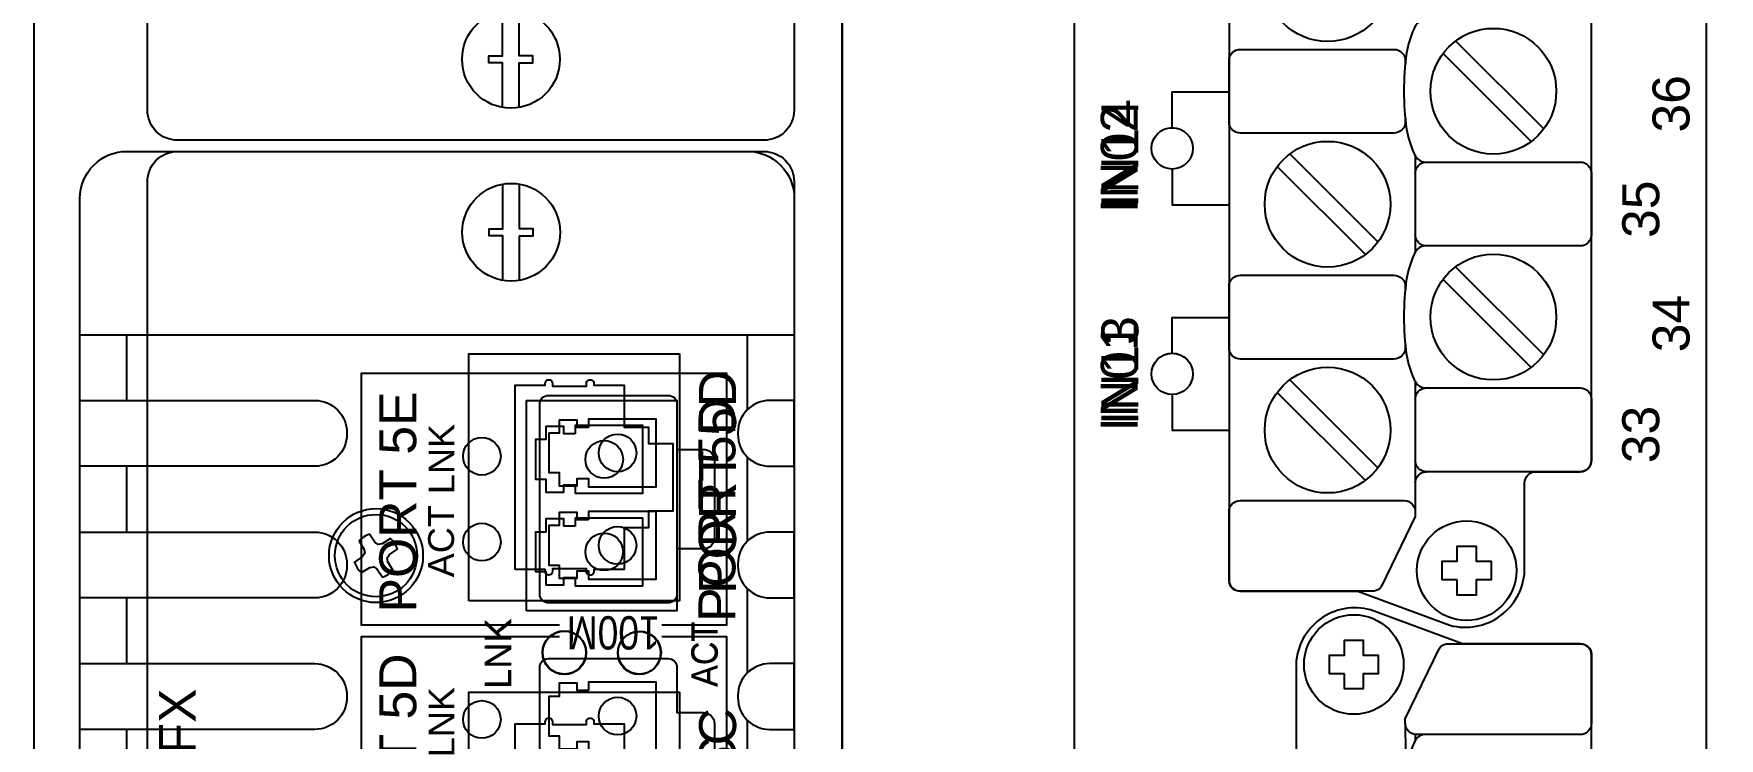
# Model space of a CAD drawing. Extents: x 1 to 47, y 1 to 34.6.
# Drawn here: x 30.651 to 35.134, y 14.379 to 16.253 of the extents above; entities that cross this region are included whole.
import ezdxf

# ---------------------------------------------------------------- set-up
doc = ezdxf.new("R2010")
doc.units = 0
doc.header["$MEASUREMENT"] = 0
for name, color, linetype in [('3_1__X__NONE', 7, 'CONTINUOUS'), ('3_2__6___4__10-100BASE-T_C', 7, 'CONTINUOUS'), ('3_3__7___4__100BASE-FX_CON', 7, 'CONTINUOUS'), ('3_4__8___2__10-100BASE-T__', 7, 'CONTINUOUS'), ('3_5__9___2__100-1000BASE__', 7, 'CONTINUOUS'), ('7_1__2___8__OPTOISOLATED_I', 7, 'CONTINUOUS'), ('7_2__7___8__OPTOISOLATED_I', 7, 'CONTINUOUS'), ('7_3__C___18__COMMON____6__', 7, 'CONTINUOUS'), ('7_4__D___18__COMMON____6__', 7, 'CONTINUOUS'), ('7_5__E___8__OPTOISOLATED_I', 7, 'CONTINUOUS'), ('7_6__4___18__COMMON____6__', 7, 'CONTINUOUS'), ('7_7__8___8__OPTOISOLATED_I', 7, 'CONTINUOUS'), ('9_0______DWG_', 7, 'CONTINUOUS')]:
    doc.layers.add(name, color=color, linetype=linetype)
doc.styles.add('ARIAL', font='arial.ttf')

msp = doc.modelspace()

# ---------------------------------------------------------------- linework, layer by layer
at = {"layer": '3_1__X__NONE'}
msp.add_lwpolyline([(30.953, 11.3698), (30.953, 15.8598, -0.414214), (31.033, 15.9398), (32.593, 15.9398, -0.414214), (32.673, 15.8598), (32.673, 11.3698, -0.414214), (32.593, 11.2898), (31.033, 11.2898, -0.414214)], format="xyb", close=True, dxfattribs=at)
at = {"layer": '3_2__6___4__10-100BASE-T_C'}
for points in [[(30.953, 11.3698), (30.953, 15.8598, -0.414214), (31.033, 15.9398), (32.593, 15.9398, -0.414214), (32.673, 15.8598), (32.673, 11.3698, -0.414214), (32.593, 11.2898), (31.033, 11.2898, -0.414214)], [(31.9308, 14.8278), (31.9308, 15.3178), (32.0108, 15.3178), (32.0108, 15.3228, -1), (32.0308, 15.3228), (32.0308, 15.3159), (32.1208, 15.3159), (32.1208, 15.3228, -1.000014), (32.1408, 15.3228), (32.1408, 15.3178), (32.2208, 15.3178), (32.2208, 15.2068), (32.2858, 15.2068), (32.2858, 15.1628), (32.3508, 15.1628), (32.3508, 14.9828), (32.2858, 14.9828), (32.2858, 14.9388), (32.2208, 14.9388), (32.2208, 14.8278), (32.1408, 14.8278), (32.1408, 14.8228, -1.000005), (32.1208, 14.8228), (32.1208, 14.8297), (32.0308, 14.8297), (32.0308, 14.8228, -1), (32.0108, 14.8228), (32.0108, 14.8278)], [(31.5221, 14.8196), (31.5442, 14.8334), (31.5548, 14.8353), (31.5636, 14.8293), (31.5784, 14.8078, 0.141658), (31.6061, 14.8259), (31.5924, 14.8481), (31.5905, 14.8586), (31.5965, 14.8675), (31.618, 14.8823, 0.141658), (31.5998, 14.91), (31.5777, 14.8962), (31.5672, 14.8944), (31.5583, 14.9003), (31.5435, 14.9218, 0.141657), (31.5158, 14.9037), (31.5295, 14.8815), (31.5314, 14.871), (31.5255, 14.8621), (31.504, 14.8473, 0.141658)]]:
    msp.add_lwpolyline(points, format="xyb", close=True, dxfattribs=at)
for points in [[(31.808, 14.7443), (31.808, 15.4013), (32.368, 15.4013), (32.368, 14.7443)], [(31.808, 13.8443), (31.808, 14.5013), (32.368, 14.5013), (32.368, 13.8443)]]:
    msp.add_lwpolyline(points, close=True, dxfattribs=at)
msp.add_lwpolyline([(31.9308, 13.9278), (31.9308, 14.4178), (32.0108, 14.4178), (32.0108, 14.4228, -1), (32.0308, 14.4228), (32.0308, 14.4159), (32.1208, 14.4159), (32.1208, 14.4228, -1.000014), (32.1408, 14.4228), (32.1408, 14.4178), (32.2208, 14.4178), (32.2208, 14.3068)], format="xyb", dxfattribs=at)
for centre, radius in [((31.561, 14.8648), 0.125), ((31.561, 14.8648), 0.1095), ((32.062, 14.6068), 0.0581), ((32.261, 14.6058), 0.0571)]:
    msp.add_circle(centre, radius, dxfattribs=at)
at = {"layer": '3_3__7___4__100BASE-FX_CON'}
for points in [[(30.953, 11.3698), (30.953, 15.8598, -0.414214), (31.033, 15.9398), (32.593, 15.9398, -0.414214), (32.673, 15.8598), (32.673, 11.3698, -0.414214), (32.593, 11.2898), (31.033, 11.2898, -0.414214)], [(31.5221, 14.8196), (31.5442, 14.8334), (31.5548, 14.8353), (31.5636, 14.8293), (31.5784, 14.8078, 0.141658), (31.6061, 14.8259), (31.5924, 14.8481), (31.5905, 14.8586), (31.5965, 14.8675), (31.618, 14.8823, 0.141658), (31.5998, 14.91), (31.5777, 14.8962), (31.5672, 14.8944), (31.5583, 14.9003), (31.5435, 14.9218, 0.141657), (31.5158, 14.9037), (31.5295, 14.8815), (31.5314, 14.871), (31.5255, 14.8621), (31.504, 14.8473, 0.141658)]]:
    msp.add_lwpolyline(points, format="xyb", close=True, dxfattribs=at)
for points in [[(31.961, 14.7178), (31.961, 15.2778), (32.361, 15.2778), (32.361, 14.7178), (31.961, 14.7178)], [(32.0909, 15.1888), (32.061, 15.1888), (32.061, 15.2083), (32.013, 15.2083), (32.013, 15.1733), (31.985, 15.1733), (31.985, 15.0683), (32.013, 15.0683), (32.013, 15.0333), (32.061, 15.0333), (32.061, 15.0528), (32.0909, 15.0528), (32.0909, 15.0308), (32.271, 15.0308), (32.271, 15.2108), (32.0909, 15.2108), (32.0909, 15.1888)], [(32.0909, 14.9428), (32.061, 14.9428), (32.061, 14.9623), (32.013, 14.9623), (32.013, 14.9273), (31.985, 14.9273), (31.985, 14.8223), (32.013, 14.8223), (32.013, 14.7873), (32.061, 14.7873), (32.061, 14.8068), (32.0909, 14.8068), (32.0909, 14.7848), (32.271, 14.7848), (32.271, 14.9648), (32.0909, 14.9648), (32.0909, 14.9428)]]:
    msp.add_lwpolyline(points, dxfattribs=at)
for centre, radius in [((32.168, 15.1208), 0.05), ((31.561, 14.8648), 0.125), ((31.561, 14.8648), 0.1095), ((32.168, 14.8748), 0.05), ((32.062, 14.6068), 0.0571), ((32.262, 14.6068), 0.0571)]:
    msp.add_circle(centre, radius, dxfattribs=at)
at = {"layer": '3_4__8___2__10-100BASE-T__'}
for points in [[(30.953, 11.3698), (30.953, 15.8598, -0.414214), (31.033, 15.9398), (32.593, 15.9398, -0.414214), (32.673, 15.8598), (32.673, 11.3698, -0.414214), (32.593, 11.2898), (31.033, 11.2898, -0.414214)], [(31.9308, 14.8278), (31.9308, 15.3178), (32.0108, 15.3178), (32.0108, 15.3228, -1), (32.0308, 15.3228), (32.0308, 15.3159), (32.1208, 15.3159), (32.1208, 15.3228, -1.000014), (32.1408, 15.3228), (32.1408, 15.3178), (32.2208, 15.3178), (32.2208, 15.2068), (32.2858, 15.2068), (32.2858, 15.1628), (32.3508, 15.1628), (32.3508, 14.9828), (32.2858, 14.9828), (32.2858, 14.9388), (32.2208, 14.9388), (32.2208, 14.8278), (32.1408, 14.8278), (32.1408, 14.8228, -1.000005), (32.1208, 14.8228), (32.1208, 14.8297), (32.0308, 14.8297), (32.0308, 14.8228, -1), (32.0108, 14.8228), (32.0108, 14.8278)], [(31.5221, 14.8196), (31.5442, 14.8334), (31.5548, 14.8353), (31.5636, 14.8293), (31.5784, 14.8078, 0.141658), (31.6061, 14.8259), (31.5924, 14.8481), (31.5905, 14.8586), (31.5965, 14.8675), (31.618, 14.8823, 0.141658), (31.5998, 14.91), (31.5777, 14.8962), (31.5672, 14.8944), (31.5583, 14.9003), (31.5435, 14.9218, 0.141657), (31.5158, 14.9037), (31.5295, 14.8815), (31.5314, 14.871), (31.5255, 14.8621), (31.504, 14.8473, 0.141658)]]:
    msp.add_lwpolyline(points, format="xyb", close=True, dxfattribs=at)
msp.add_lwpolyline([(31.808, 14.7443), (31.808, 15.4013), (32.368, 15.4013), (32.368, 14.7443)], close=True, dxfattribs=at)
for centre, radius in [((31.561, 14.8648), 0.125), ((31.561, 14.8648), 0.1095), ((32.062, 14.6068), 0.0581), ((32.261, 14.6058), 0.0571)]:
    msp.add_circle(centre, radius, dxfattribs=at)
at = {"layer": '3_5__9___2__100-1000BASE__'}
for points in [[(30.7735, 11.415), (30.7735, 15.815, -0.414214), (30.8985, 15.94), (32.5485, 15.94, -0.414214), (32.6735, 15.815), (32.6735, 11.415, -0.414214), (32.5485, 11.29), (30.8985, 11.29, -0.414214)], [(31.9965, 14.7625), (31.9965, 15.2675, -0.414214), (32.02, 15.291), (32.338, 15.291, -0.414214), (32.3615, 15.2675), (32.3615, 15.1475), (32.4315, 15.1475, -0.414214), (32.4615, 15.1175), (32.4615, 14.9125, -0.414214), (32.4315, 14.8825), (32.3615, 14.8825), (32.3615, 14.7625, -0.414214), (32.338, 14.739), (32.02, 14.739, -0.414214)], [(31.9965, 14.0625), (31.9965, 14.5675, -0.414214), (32.02, 14.591), (32.338, 14.591, -0.414214), (32.3615, 14.5675), (32.3615, 14.4475), (32.4315, 14.4475, -0.414214), (32.4615, 14.4175), (32.4615, 14.2125, -0.414214), (32.4315, 14.1825), (32.3615, 14.1825), (32.3615, 14.0625, -0.414214), (32.338, 14.039), (32.02, 14.039, -0.414214)]]:
    msp.add_lwpolyline(points, format="xyb", close=True, dxfattribs=at)
for points in [[(30.7735, 15.4525), (32.6735, 15.4525)], [(30.8985, 15.2775), (30.8985, 15.4525)], [(32.5485, 15.4525), (32.5485, 15.2527)], [(32.049, 14.68), (31.5225, 14.68), (31.5225, 15.35), (32.4935, 15.35), (32.4935, 14.68), (32.3215, 14.68)], [(32.1265, 15.206), (32.0965, 15.206), (32.0965, 15.2255), (32.0485, 15.2255), (32.0485, 15.1905), (32.0205, 15.1905), (32.0205, 15.0855), (32.0485, 15.0855), (32.0485, 15.0505), (32.0965, 15.0505), (32.0965, 15.07), (32.1265, 15.07), (32.1265, 15.048), (32.3065, 15.048), (32.3065, 15.228), (32.1265, 15.228), (32.1265, 15.206)], [(32.5485, 15.1273), (32.5485, 14.9027)], [(30.8985, 14.9275), (30.8985, 15.1025)], [(32.1265, 14.96), (32.0965, 14.96), (32.0965, 14.9795), (32.0485, 14.9795), (32.0485, 14.9445), (32.0205, 14.9445), (32.0205, 14.8395), (32.0485, 14.8395), (32.0485, 14.8045), (32.0965, 14.8045), (32.0965, 14.824), (32.1265, 14.824), (32.1265, 14.802), (32.3065, 14.802), (32.3065, 14.982), (32.1265, 14.982), (32.1265, 14.96)], [(30.8985, 14.5775), (30.8985, 14.7525)], [(32.5485, 14.7773), (32.5485, 14.5527)], [(32.3215, 14.65), (32.4935, 14.65), (32.4935, 13.28), (31.5225, 13.28), (31.5225, 14.65), (32.049, 14.65)], [(32.1265, 14.506), (32.0965, 14.506), (32.0965, 14.5255), (32.0485, 14.5255), (32.0485, 14.4905), (32.0205, 14.4905), (32.0205, 14.3855), (32.0485, 14.3855), (32.0485, 14.3505), (32.0965, 14.3505), (32.0965, 14.37), (32.1265, 14.37), (32.1265, 14.348), (32.3065, 14.348), (32.3065, 14.528), (32.1265, 14.528), (32.1265, 14.506)], [(30.8985, 14.2275), (30.8985, 14.4025)], [(32.5485, 14.4273), (32.5485, 14.2027)]]:
    msp.add_lwpolyline(points, dxfattribs=at)
for points in [[(30.7735, 15.1025), (30.7735, 15.2775), (31.3985, 15.2775, -0.414214), (31.4835, 15.1925), (31.4835, 15.1875, -0.414214), (31.3985, 15.1025), (30.7735, 15.1025)], [(32.6085, 15.1025), (32.6735, 15.1025), (32.6735, 15.2775), (32.6085, 15.2775, 0.414214), (32.5235, 15.1925), (32.5235, 15.1875, 0.414214), (32.6085, 15.1025, 1.496125)], [(30.7735, 14.7525), (30.7735, 14.9275), (31.3985, 14.9275, -0.414214), (31.4835, 14.8425), (31.4835, 14.8375, -0.414214), (31.3985, 14.7525), (30.7735, 14.7525)], [(32.6085, 14.7525), (32.6735, 14.7525), (32.6735, 14.9275), (32.6085, 14.9275, 0.414214), (32.5235, 14.8425), (32.5235, 14.8375, 0.414214), (32.6085, 14.7525, 1.496125)], [(30.7735, 14.4025), (30.7735, 14.5775), (31.3985, 14.5775, -0.414214), (31.4835, 14.4925), (31.4835, 14.4875, -0.414214), (31.3985, 14.4025), (30.7735, 14.4025)], [(32.6085, 14.4025), (32.6735, 14.4025), (32.6735, 14.5775), (32.6085, 14.5775, 0.414214), (32.5235, 14.4925), (32.5235, 14.4875, 0.414214), (32.6085, 14.4025, 1.496125)]]:
    msp.add_lwpolyline(points, format="xyb", dxfattribs=at)
for centre in [(31.8426, 15.129), (32.2035, 15.138), (31.8426, 14.901), (32.2035, 14.892), (32.2035, 14.438), (31.8426, 14.429)]:
    msp.add_circle(centre, 0.05, dxfattribs=at)
at = {"layer": '7_1__2___8__OPTOISOLATED_I'}
for points in [[(33.6788, 16.0032), (33.6788, 16.0982), (33.8299, 16.0982)], [(33.6788, 15.8932), (33.6788, 15.7982), (33.8299, 15.7982)], [(33.6788, 15.4032), (33.6788, 15.4982), (33.8299, 15.4982)], [(33.6788, 15.2932), (33.6788, 15.1982), (33.8299, 15.1982)]]:
    msp.add_lwpolyline(points, dxfattribs=at)
for centre in [(33.6788, 15.9482), (33.6788, 15.3482)]:
    msp.add_circle(centre, 0.055, dxfattribs=at)
at = {"layer": '7_2__7___8__OPTOISOLATED_I'}
for points in [[(33.6788, 16.0031), (33.6788, 16.0982), (33.8299, 16.0982)], [(33.6788, 15.8931), (33.6788, 15.7982), (33.8299, 15.7982)], [(33.6788, 15.4031), (33.6788, 15.4982), (33.8299, 15.4982)], [(33.6788, 15.2931), (33.6788, 15.1982), (33.8299, 15.1982)]]:
    msp.add_lwpolyline(points, dxfattribs=at)
for centre in [(33.6788, 15.9481), (33.6788, 15.3481)]:
    msp.add_circle(centre, 0.055, dxfattribs=at)
at = {"layer": '7_3__C___18__COMMON____6__'}
for points in [[(33.6788, 16.0031), (33.6788, 16.0982), (33.8299, 16.0982)], [(33.6788, 15.8931), (33.6788, 15.7982), (33.8299, 15.7982)], [(33.6788, 15.4031), (33.6788, 15.4982), (33.8299, 15.4982)], [(33.6788, 15.2931), (33.6788, 15.1982), (33.8299, 15.1982)]]:
    msp.add_lwpolyline(points, dxfattribs=at)
for centre in [(33.6788, 15.9481), (33.6788, 15.3481)]:
    msp.add_circle(centre, 0.055, dxfattribs=at)
at = {"layer": '7_4__D___18__COMMON____6__'}
for points in [[(33.6788, 16.0031), (33.6788, 16.0982), (33.8299, 16.0982)], [(33.6788, 15.8931), (33.6788, 15.7982), (33.8299, 15.7982)], [(33.6788, 15.4031), (33.6788, 15.4982), (33.8299, 15.4982)], [(33.6788, 15.2931), (33.6788, 15.1982), (33.8299, 15.1982)]]:
    msp.add_lwpolyline(points, dxfattribs=at)
for centre in [(33.6788, 15.9481), (33.6788, 15.3481)]:
    msp.add_circle(centre, 0.055, dxfattribs=at)
at = {"layer": '7_5__E___8__OPTOISOLATED_I'}
for points in [[(33.6788, 16.0031), (33.6788, 16.0982), (33.8299, 16.0982)], [(33.6788, 15.8931), (33.6788, 15.7982), (33.8299, 15.7982)], [(33.6788, 15.4031), (33.6788, 15.4982), (33.8299, 15.4982)], [(33.6788, 15.2931), (33.6788, 15.1982), (33.8299, 15.1982)]]:
    msp.add_lwpolyline(points, dxfattribs=at)
for centre in [(33.6788, 15.9481), (33.6788, 15.3481)]:
    msp.add_circle(centre, 0.055, dxfattribs=at)
at = {"layer": '7_6__4___18__COMMON____6__'}
for points in [[(33.6788, 16.0031), (33.6788, 16.0982), (33.8299, 16.0982)], [(33.6788, 15.8931), (33.6788, 15.7982), (33.8299, 15.7982)], [(33.6788, 15.4031), (33.6788, 15.4982), (33.8299, 15.4982)], [(33.6788, 15.2931), (33.6788, 15.1982), (33.8299, 15.1982)]]:
    msp.add_lwpolyline(points, dxfattribs=at)
for centre in [(33.6788, 15.9481), (33.6788, 15.3481)]:
    msp.add_circle(centre, 0.055, dxfattribs=at)
at = {"layer": '7_7__8___8__OPTOISOLATED_I'}
for points in [[(33.6788, 16.0031), (33.6788, 16.0982), (33.8299, 16.0982)], [(33.6788, 15.8931), (33.6788, 15.7982), (33.8299, 15.7982)], [(33.6788, 15.4031), (33.6788, 15.4982), (33.8299, 15.4982)], [(33.6788, 15.2931), (33.6788, 15.1982), (33.8299, 15.1982)]]:
    msp.add_lwpolyline(points, dxfattribs=at)
for centre in [(33.6788, 15.9481), (33.6788, 15.3481)]:
    msp.add_circle(centre, 0.055, dxfattribs=at)
at = {"layer": '9_0______DWG_'}
for points in [[(30.6506, 20.465), (30.6506, 3.435, 0.414214), (30.7606, 3.325), (32.6906, 3.325, 0.414214), (32.8006, 3.435), (32.8006, 20.465, 0.414214), (32.6906, 20.575), (30.7606, 20.575, 0.414214), (30.6506, 20.465)], [(34.3554, 16.2895, 0.191033), (34.3315, 16.281, 0.081668), (34.3213, 16.2654, 0.0591), (34.302, 16.2017, 0.034646), (34.2949, 16.1001, 0.03436), (34.302, 15.9994, 0.0591), (34.3213, 15.9357, 0.081668), (34.3315, 15.9201, 0.191033), (34.3554, 15.9116)], [(34.2987, 16.0265), (34.2987, 16.0186, -0.414214), (34.2687, 15.9886), (33.8599, 15.9886, -0.414214), (33.8299, 16.0186), (33.8299, 16.1814, -0.414214), (33.8599, 16.2114), (34.2687, 16.2114, -0.414214), (34.2987, 16.1814), (34.2987, 16.1746)], [(34.3254, 15.8816, -0.414214), (34.3554, 15.9116), (34.7641, 15.9116, -0.414214), (34.7941, 15.8816), (34.7941, 15.7187, -0.414214), (34.7641, 15.6887), (34.3554, 15.6887, -0.414214), (34.3254, 15.7187)], [(34.3554, 15.6887, 0.191033), (34.3315, 15.6802, 0.081668), (34.3213, 15.6646, 0.0591), (34.302, 15.6009, 0.034646), (34.2949, 15.4994, 0.03436), (34.302, 15.3987, 0.0591), (34.3213, 15.335, 0.081668), (34.3315, 15.3193, 0.191033), (34.3554, 15.3108)], [(34.2987, 15.4257), (34.2987, 15.4178, -0.414214), (34.2687, 15.3878), (33.8599, 15.3878, -0.414214), (33.8299, 15.4178), (33.8299, 15.5807, -0.414214), (33.8599, 15.6107), (34.2687, 15.6107, -0.414214), (34.2987, 15.5807), (34.2987, 15.5739)], [(34.3254, 15.3273), (34.3254, 14.9692), (34.2356, 14.7833, -0.241986), (34.2157, 14.7705), (33.8599, 14.7704, -0.422157), (33.8301, 14.7971), (33.8299, 14.9814, -0.414214), (33.8599, 15.0114), (34.2971, 15.0114, -0.390527), (34.3254, 14.9814)], [(34.3254, 15.2808, -0.414214), (34.3554, 15.3108), (34.7641, 15.3108, -0.414214), (34.7941, 15.2808), (34.7941, 15.118, -0.414214), (34.7641, 15.088), (34.3554, 15.088, -0.414214), (34.3254, 15.118)], [(34.3254, 15.058, -0.414214), (34.3554, 15.088)], [(34.2988, 14.4188), (34.2989, 14.3415, -0.414214), (34.2689, 14.3115)], [(34.3469, 14.3888, 0.127742), (34.3315, 14.381, 0.081668), (34.3213, 14.3654, 0.0591), (34.302, 14.3017, 0.034646), (34.2949, 14.2002, 0.03436), (34.302, 14.0995, 0.0591), (34.3213, 14.0358, 0.081668), (34.3315, 14.0201, 0.191033), (34.3554, 14.0116)]]:
    msp.add_lwpolyline(points, format="xyb", dxfattribs=at)
for points in [[(39.0206, 20.575), (32.8906, 20.575, 0.414214), (32.8006, 20.485), (32.8006, 3.415, 0.414214), (32.8906, 3.325), (39.0206, 3.325, 0.381966), (39.11, 3.405), (39.11, 20.495, 0.381966)], [(33.419, 3.6192), (33.419, 20.2795, -0.468367), (33.479, 20.3295), (35.049, 20.3295, -0.414132), (35.099, 20.2795), (35.099, 3.6192, -0.414214), (35.049, 3.5692), (33.469, 3.5692, -0.414287)], [(34.6461, 15.088), (34.7641, 15.088, 0.414213), (34.7941, 15.118), (34.7942, 20.0998, 0.414214), (34.7642, 20.1298), (34.4511, 20.1298), (34.2064, 20.2207, 0.480048), (34.0082, 20.0757), (34.0082, 19.8415, -0.414214), (33.9782, 19.8115), (33.86, 19.8115, 0.414212), (33.83, 19.7815), (33.8299, 19.7815), (33.8299, 14.8004, 0.414215), (33.8599, 14.7704), (34.1728, 14.7705), (34.4176, 14.6796, 0.47859), (34.6161, 14.8246), (34.6161, 15.058, -0.414214)], [(30.953, 16.0498), (30.953, 19.1898, -0.414214), (31.033, 19.2698), (32.593, 19.2698, -0.414214), (32.673, 19.1898), (32.673, 16.0498, -0.414214), (32.593, 15.9698), (31.033, 15.9698, -0.414214)], [(34.6461, 9.588), (34.7641, 9.588, 0.414213), (34.7941, 9.618), (34.7942, 14.5998, 0.414214), (34.7642, 14.6298), (34.4511, 14.6298), (34.2064, 14.7207, 0.480048), (34.0082, 14.5757), (34.0082, 14.3415, -0.414214), (33.9782, 14.3115), (33.86, 14.3115, 0.414212), (33.83, 14.2815), (33.8299, 14.2815), (33.8299, 9.3004, 0.414215), (33.8599, 9.2704), (34.1728, 9.2705), (34.4176, 9.1796, 0.47859), (34.6161, 9.3246), (34.6161, 9.558, -0.414214)], [(34.794, 14.6031), (34.7942, 14.4188, -0.414214), (34.7642, 14.3888), (34.3271, 14.3888, -0.390527), (34.2988, 14.4188), (34.2988, 14.431), (34.3885, 14.6169, -0.241514), (34.4085, 14.6298), (34.7642, 14.6298, -0.422157)]]:
    msp.add_lwpolyline(points, format="xyb", close=True, dxfattribs=at)
for points in [[(31.8979, 16.0569), (31.8979, 16.1755), (31.8615, 16.1755), (31.8615, 16.1945), (31.8979, 16.1945), (31.8979, 16.3131)], [(31.9421, 16.0569), (31.9421, 16.1755), (31.9785, 16.1755), (31.9785, 16.1945), (31.9421, 16.1945), (31.9421, 16.3131)], [(34.4327, 16.2339), (34.6669, 15.9998)], [(34.3993, 16.2005), (34.6335, 15.9663)], [(33.9918, 15.9333), (34.2259, 15.6991)], [(34.3254, 15.9281), (34.3254, 15.6722)], [(33.9583, 15.8999), (34.1925, 15.6657)], [(31.8984, 15.5969), (31.8984, 15.7155), (31.862, 15.7155), (31.862, 15.7345), (31.8984, 15.7345), (31.8984, 15.8531)], [(31.9427, 15.5969), (31.9427, 15.7155), (31.9791, 15.7155), (31.9791, 15.7345), (31.9427, 15.7345), (31.9427, 15.8531)], [(34.4327, 15.6332), (34.6669, 15.399)], [(34.3993, 15.5997), (34.6335, 15.3656)], [(33.9583, 15.2991), (34.1925, 15.0649)], [(33.9918, 15.3325), (34.2259, 15.0984)], [(34.3247, 14.3891), (34.3247, 14.372)]]:
    msp.add_lwpolyline(points, dxfattribs=at)
for points in [[(34.4372, 14.8), (34.3969, 14.8), (34.3969, 14.85), (34.4372, 14.85), (34.4372, 14.8901), (34.4871, 14.8901), (34.4871, 14.85), (34.5271, 14.85), (34.5271, 14.8), (34.4871, 14.8), (34.4871, 14.7599), (34.4372, 14.7599)], [(34.1371, 14.5503), (34.0968, 14.5503), (34.0968, 14.6002), (34.1371, 14.6002), (34.1371, 14.6403), (34.187, 14.6403), (34.187, 14.6002), (34.227, 14.6002), (34.227, 14.5503), (34.187, 14.5503), (34.187, 14.5101), (34.1371, 14.5101)]]:
    msp.add_lwpolyline(points, close=True, dxfattribs=at)
for centre, radius in [((34.0921, 16.3995), 0.1673), ((31.92, 16.185), 0.13), ((34.5331, 16.1001), 0.1673), ((34.0921, 15.7995), 0.1673), ((31.9205, 15.725), 0.13), ((34.5331, 15.4994), 0.1673), ((34.0921, 15.1987), 0.1673), ((34.462, 14.825), 0.1324), ((34.1619, 14.5752), 0.1324)]:
    msp.add_circle(centre, radius, dxfattribs=at)

# ---------------------------------------------------------------- texts
at = {"layer": '3_2__6___4__10-100BASE-T_C', "style": 'ARIAL'}
for s, height, p in [('PORT 5D', 0.09833, (32.5188, 14.7635)), ('LNK', 0.06883, (31.9211, 14.5107)), ('PORT 5C', 0.09833, (32.5188, 13.8641))]:
    msp.add_text(s, height=height, rotation=90, dxfattribs=at).set_placement(p)
at = {"layer": '3_2__6___4__10-100BASE-T_C', "style": 'ARIAL', "width": 0.9}
msp.add_text('ACT', height=0.06883, rotation=90, dxfattribs=at).set_placement((32.4702, 14.516))
at = {"layer": '3_3__7___4__100BASE-FX_CON', "style": 'ARIAL'}
for s, height, p in [('PORT 5D', 0.09833, (32.517, 14.6887)), ('LNK', 0.06883, (31.9193, 14.5103))]:
    msp.add_text(s, height=height, rotation=90, dxfattribs=at).set_placement(p)
at = {"layer": '3_3__7___4__100BASE-FX_CON', "style": 'ARIAL', "width": 0.9}
msp.add_text('ACT', height=0.06883, rotation=90, dxfattribs=at).set_placement((32.4684, 14.5156))
at = {"layer": '3_4__8___2__10-100BASE-T__', "style": 'ARIAL'}
for s, height, p in [('PORT 5D', 0.09833, (32.5183, 14.7633)), ('LNK', 0.06883, (31.9205, 14.5105)), ('10/100BASE-T / 100BASE-FX', 0.098333, (31.0817, 12.6638)), ('PORT 5C', 0.09833, (32.5183, 13.789))]:
    msp.add_text(s, height=height, rotation=90, dxfattribs=at).set_placement(p)
at = {"layer": '3_4__8___2__10-100BASE-T__', "style": 'ARIAL', "width": 0.9}
msp.add_text('ACT', height=0.06883, rotation=90, dxfattribs=at).set_placement((32.4696, 14.5158))
at = {"layer": '3_5__9___2__100-1000BASE__', "style": 'ARIAL'}
for s, height, p in [('PORT 5E', 0.09833, (31.6681, 14.7137)), ('LNK', 0.06883, (31.7696, 15.0283)), ('ACT', 0.06883, (31.7685, 14.8071)), ('PORT 5D', 0.09833, (31.6681, 14.0092)), ('LNK', 0.06883, (31.7696, 14.3283))]:
    msp.add_text(s, height=height, rotation=90, dxfattribs=at).set_placement(p)
at = {"layer": '3_5__9___2__100-1000BASE__', "style": 'ARIAL', "width": 0.8}
msp.add_text('100M', height=0.0885, rotation=180, dxfattribs=at).set_placement((32.3156, 14.7037))
at = {"layer": '7_1__2___8__OPTOISOLATED_I', "style": 'ARIAL'}
for s, p in [('IN02', (33.5872, 15.7763)), ('IN01', (33.5872, 15.1952))]:
    msp.add_text(s, height=0.09833, rotation=90, dxfattribs=at).set_placement(p)
at = {"layer": '7_2__7___8__OPTOISOLATED_I', "style": 'ARIAL'}
for s, p in [('IN02', (33.5872, 15.7762)), ('IN01', (33.5872, 15.1952))]:
    msp.add_text(s, height=0.09833, rotation=90, dxfattribs=at).set_placement(p)
at = {"layer": '7_3__C___18__COMMON____6__', "style": 'ARIAL'}
for s, p in [('IN14', (33.5888, 15.7893)), ('IN13', (33.5888, 15.2117))]:
    msp.add_text(s, height=0.09833, rotation=90, dxfattribs=at).set_placement(p)
at = {"layer": '7_4__D___18__COMMON____6__', "style": 'ARIAL'}
for s, p in [('IN14', (33.5888, 15.7893)), ('IN13', (33.5888, 15.2117))]:
    msp.add_text(s, height=0.09833, rotation=90, dxfattribs=at).set_placement(p)
at = {"layer": '7_5__E___8__OPTOISOLATED_I', "style": 'ARIAL'}
for s, p in [('IN02', (33.5872, 15.7762)), ('IN01', (33.5872, 15.1952))]:
    msp.add_text(s, height=0.09833, rotation=90, dxfattribs=at).set_placement(p)
at = {"layer": '7_6__4___18__COMMON____6__', "style": 'ARIAL'}
for s, p in [('IN14', (33.5888, 15.7893)), ('IN13', (33.5888, 15.2118))]:
    msp.add_text(s, height=0.09833, rotation=90, dxfattribs=at).set_placement(p)
at = {"layer": '7_7__8___8__OPTOISOLATED_I', "style": 'ARIAL'}
for s, p in [('IN02', (33.5872, 15.7762)), ('IN01', (33.5872, 15.1952))]:
    msp.add_text(s, height=0.09833, rotation=90, dxfattribs=at).set_placement(p)
at = {"layer": '9_0______DWG_', "style": 'ARIAL'}
for s, p in [('36', (35.0547, 15.9902)), ('35', (34.9742, 15.7098)), ('34', (35.0547, 15.4057)), ('33', (34.9742, 15.1106))]:
    msp.add_text(s, height=0.09833, rotation=90, dxfattribs=at).set_placement(p)

doc.saveas('drawing.dxf')
